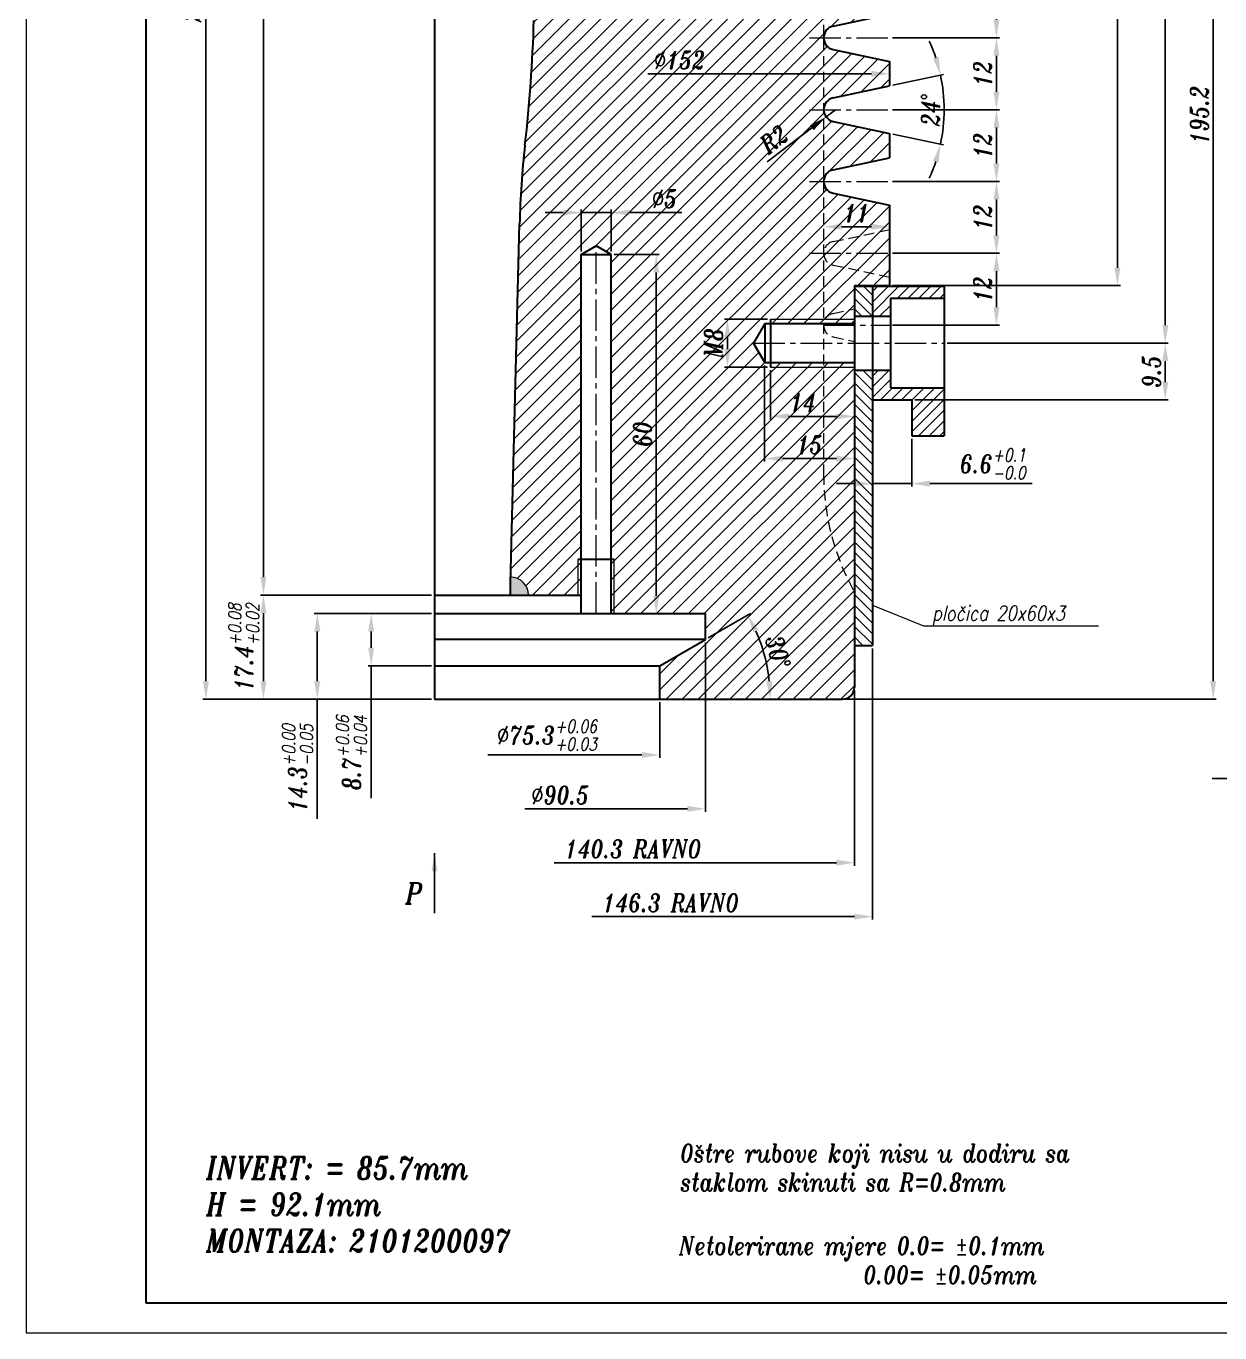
# Model space of a CAD drawing. Extents: x 459 to 1019, y 12 to 613.
# Drawn here: x 459.4 to 658.8, y 12.4 to 230.7 of the extents above; entities that cross this region are included whole.
import ezdxf
from ezdxf import colors
from ezdxf.entities.mleader import LeaderData, LeaderLine
from ezdxf.math import Vec2, Vec3

# ---------------------------------------------------------------- set-up
doc = ezdxf.new("R2010")
doc.units = 0
doc.header["$LTSCALE"] = 7
doc.header["$MEASUREMENT"] = 0
doc.linetypes.add('CENTER2', pattern=[1.125, 0.75, -0.125, 0.125, -0.125])
doc.linetypes.add('HIDDEN', pattern=[0.375, 0.25, -0.125])
doc.layers.get('0').update_dxf_attribs({"linetype": 'CONTINUOUS', "lineweight": 15})
for name, color, linetype, lineweight in [('1', 1, 'CENTER2', 15), ('2', 2, 'HIDDEN', 15), ('3', 3, 'CONTINUOUS', 30), ('8', 252, 'CONTINUOUS', 15)]:
    doc.layers.add(name, color=color, linetype=linetype, lineweight=lineweight)
doc.styles.add('ITALICT', font='ITALICT.shx', dxfattribs={"width": 0.8, "height": 3})
doc.styles.get("Standard").update_dxf_attribs({"font": 'isocp.shx', "height": 3})
doc.dimstyles.get("Standard").update_dxf_attribs({"dimtxt": 3, "dimasz": 3, "dimexe": 0.5, "dimexo": 0.5, "dimgap": 0.8, "dimtad": 1, "dimdsep": 46, "dimtxsty": 'ITALICT', "dimcen": 0.09, "dimazin": 2, "dimtfac": 1, "dimtmove": 0, "dimatfit": 3, "dimfxl": 1, "dimtolj": 1, "dimtzin": 0, "dimarcsym": 0})

# ---------------------------------------------------------------- blocks, each defined once
blk = doc.blocks.new('*D74')
at = {"color": 0, "lineweight": -2, "transparency": 16777216}
for p, q in [((583.78, 173.22), (583.78, 164.98)), ((586.78, 165.48), (594.78, 165.48))]:
    blk.add_line(p, q, dxfattribs=at)
at = {"color": 0, "transparency": 16777216}
for points in [[(586.78, 165.98), (586.78, 164.98), (583.78, 165.48)], [(594.78, 165.98), (594.78, 164.98), (597.78, 165.48)]]:
    blk.add_solid(points, dxfattribs=at)
at = {"color": 0, "transparency": 16777216, "insert": (589.17, 167.78), "char_height": 3, "attachment_point": 5, "style": 'ITALICT'}
blk.add_mtext('\\A1;14', dxfattribs=at)
blk = doc.blocks.new('*D75')
at = {"color": 0, "lineweight": -2, "transparency": 16777216}
for p, q in [((582.78, 173.97), (582.78, 157.93)), ((585.78, 158.43), (594.78, 158.43))]:
    blk.add_line(p, q, dxfattribs=at)
at = {"color": 0, "transparency": 16777216}
for points in [[(585.78, 158.93), (585.78, 157.93), (582.78, 158.43)], [(594.78, 158.93), (594.78, 157.93), (597.78, 158.43)]]:
    blk.add_solid(points, dxfattribs=at)
at = {"color": 0, "transparency": 16777216, "insert": (590.28, 160.73), "char_height": 3, "attachment_point": 5, "style": 'ITALICT'}
blk.add_mtext('\\A1;15', dxfattribs=at)
blk = doc.blocks.new('*D22')
at = {"color": 0, "lineweight": -2, "transparency": 16777216}
for p, q in [((606.08, 313.42), (642.21, 313.42)), ((641.71, 310.42), (641.71, 190.32)), ((604.13, 187.32), (642.21, 187.32))]:
    blk.add_line(p, q, dxfattribs=at)
at = {"color": 0, "transparency": 16777216}
for points in [[(641.21, 310.42), (642.21, 310.42), (641.71, 313.42)], [(641.21, 190.32), (642.21, 190.32), (641.71, 187.32)]]:
    blk.add_solid(points, dxfattribs=at)
at = {"color": 0, "transparency": 16777216, "insert": (639.41, 250.37), "char_height": 3, "attachment_point": 5, "rotation": 90, "style": 'ITALICT'}
blk.add_mtext('\\A1;126.1{}{\\H0.71x;\\C3;%%p0.1}', dxfattribs=at)
blk = doc.blocks.new('*D23')
at = {"color": 0, "lineweight": -2, "transparency": 16777216}
for p, q in [((606.08, 313.42), (650.21, 313.42)), ((649.71, 310.42), (649.71, 180.72)), ((613.28, 177.72), (650.21, 177.72))]:
    blk.add_line(p, q, dxfattribs=at)
at = {"color": 0, "transparency": 16777216}
for points in [[(649.21, 310.42), (650.21, 310.42), (649.71, 313.42)], [(649.21, 180.72), (650.21, 180.72), (649.71, 177.72)]]:
    blk.add_solid(points, dxfattribs=at)
at = {"color": 0, "transparency": 16777216, "insert": (647.41, 245.57), "char_height": 3, "attachment_point": 5, "rotation": 90, "style": 'ITALICT'}
blk.add_mtext('\\A1;135.7{}{\\H0.71x;\\C3;%%p0.1}', dxfattribs=at)
blk = doc.blocks.new('*D77')
at = {"color": 0, "lineweight": -2, "transparency": 16777216}
for p, q in [((594.63, 216.72), (593.04, 215.51)), ((583.18, 207.99), (590.66, 213.69))]:
    blk.add_line(p, q, dxfattribs=at)
at = {"color": 0, "transparency": 16777216}
blk.add_solid([(590.35, 214.09), (590.96, 213.29), (593.04, 215.51)], dxfattribs=at)
at = {"color": 0, "transparency": 16777216, "insert": (584.33, 211.76), "char_height": 3, "attachment_point": 5, "rotation": 37.3097, "style": 'ITALICT'}
blk.add_mtext('\\A1;R2', dxfattribs=at)
blk = doc.blocks.new('*D24')
at = {"color": 0, "lineweight": -2, "transparency": 16777216}
for p, q in [((604.17, 220.79), (612.65, 222.6)), ((604.17, 212.65), (612.65, 210.85))]:
    blk.add_line(p, q, dxfattribs=at)
for start, end in [(18.1964, 24.3928), (348, 12), (335.6072, 341.8036)]:
    blk.add_arc((585.01, 216.72), 27.75, start, end, dxfattribs=at)
at = {"color": 0, "transparency": 16777216}
for points in [[(611.86, 225.52), (610.9, 225.26), (612.16, 222.49)], [(610.9, 208.18), (611.86, 207.92), (612.16, 210.95)]]:
    blk.add_solid(points, dxfattribs=at)
at = {"color": 0, "transparency": 16777216, "insert": (610.47, 216.72), "char_height": 3, "attachment_point": 5, "rotation": 90, "style": 'ITALICT'}
blk.add_mtext('\\A1;24°', dxfattribs=at)
blk = doc.blocks.new('*D25')
at = {"color": 0, "lineweight": -2, "transparency": 16777216}
for p, q in [((604.13, 228.72), (622, 228.72)), ((621.5, 225.72), (621.5, 219.72)), ((604.13, 216.72), (622, 216.72))]:
    blk.add_line(p, q, dxfattribs=at)
at = {"color": 0, "transparency": 16777216}
for points in [[(621, 225.72), (622, 225.72), (621.5, 228.72)], [(621, 219.72), (622, 219.72), (621.5, 216.72)]]:
    blk.add_solid(points, dxfattribs=at)
at = {"color": 0, "transparency": 16777216, "insert": (619.2, 222.72), "char_height": 3, "attachment_point": 5, "rotation": 90, "style": 'ITALICT'}
blk.add_mtext('\\A1;12', dxfattribs=at)
blk = doc.blocks.new('*D26')
at = {"color": 0, "lineweight": -2, "transparency": 16777216}
for p, q in [((604.13, 216.72), (622, 216.72)), ((621.5, 213.72), (621.5, 207.72)), ((604.13, 204.72), (622, 204.72))]:
    blk.add_line(p, q, dxfattribs=at)
at = {"color": 0, "transparency": 16777216}
for points in [[(621, 213.72), (622, 213.72), (621.5, 216.72)], [(621, 207.72), (622, 207.72), (621.5, 204.72)]]:
    blk.add_solid(points, dxfattribs=at)
at = {"color": 0, "transparency": 16777216, "insert": (619.2, 210.72), "char_height": 3, "attachment_point": 5, "rotation": 90, "style": 'ITALICT'}
blk.add_mtext('\\A1;12', dxfattribs=at)
blk = doc.blocks.new('*D27')
at = {"color": 0, "lineweight": -2, "transparency": 16777216}
for p, q in [((604.13, 204.72), (622, 204.72)), ((621.5, 201.72), (621.5, 195.72)), ((604.13, 192.72), (622, 192.72))]:
    blk.add_line(p, q, dxfattribs=at)
at = {"color": 0, "transparency": 16777216}
for points in [[(621, 201.72), (622, 201.72), (621.5, 204.72)], [(621, 195.72), (622, 195.72), (621.5, 192.72)]]:
    blk.add_solid(points, dxfattribs=at)
at = {"color": 0, "transparency": 16777216, "insert": (619.2, 198.72), "char_height": 3, "attachment_point": 5, "rotation": 90, "style": 'ITALICT'}
blk.add_mtext('\\A1;12', dxfattribs=at)
blk = doc.blocks.new('*D28')
at = {"color": 0, "lineweight": -2, "transparency": 16777216}
for p, q in [((604.13, 192.72), (622, 192.72)), ((621.5, 189.72), (621.5, 183.72)), ((604.13, 180.72), (622, 180.72))]:
    blk.add_line(p, q, dxfattribs=at)
at = {"color": 0, "transparency": 16777216}
for points in [[(621, 189.72), (622, 189.72), (621.5, 192.72)], [(621, 183.72), (622, 183.72), (621.5, 180.72)]]:
    blk.add_solid(points, dxfattribs=at)
at = {"color": 0, "transparency": 16777216, "insert": (619.2, 186.72), "char_height": 3, "attachment_point": 5, "rotation": 90, "style": 'ITALICT'}
blk.add_mtext('\\A1;12', dxfattribs=at)
blk = doc.blocks.new('*D78')
at = {"color": 0, "lineweight": -2, "transparency": 16777216}
blk.add_line((600.63, 197.16), (595.63, 197.16), dxfattribs=at)
at = {"color": 0, "transparency": 16777216}
for points in [[(595.63, 197.66), (595.63, 196.66), (592.63, 197.16)], [(600.63, 197.66), (600.63, 196.66), (603.63, 197.16)]]:
    blk.add_solid(points, dxfattribs=at)
at = {"color": 0, "transparency": 16777216, "insert": (598.13, 199.46), "char_height": 3, "attachment_point": 5, "style": 'ITALICT'}
blk.add_mtext('\\A1;11', dxfattribs=at)
blk = doc.blocks.new('*D29')
at = {"color": 0, "lineweight": -2, "transparency": 16777216}
for p, q in [((527.13, 344.62), (498.55, 344.62)), ((499.05, 341.62), (499.05, 138.62)), ((527.13, 135.62), (498.55, 135.62))]:
    blk.add_line(p, q, dxfattribs=at)
at = {"color": 0, "transparency": 16777216}
for points in [[(498.55, 341.62), (499.55, 341.62), (499.05, 344.62)], [(498.55, 138.62), (499.55, 138.62), (499.05, 135.62)]]:
    blk.add_solid(points, dxfattribs=at)
at = {"color": 0, "transparency": 16777216, "insert": (496.75, 240.12), "char_height": 3, "attachment_point": 5, "rotation": 90, "style": 'ITALICT'}
blk.add_mtext('\\A1;209{}{\\H0.71x;\\C3;%%p0.05}', dxfattribs=at)
blk = doc.blocks.new('*D30')
at = {"color": 0, "lineweight": -2, "transparency": 16777216}
for p, q in [((527.13, 135.62), (498.55, 135.62)), ((499.05, 132.62), (499.05, 121.22)), ((527.13, 118.22), (498.55, 118.22))]:
    blk.add_line(p, q, dxfattribs=at)
at = {"color": 0, "transparency": 16777216}
for points in [[(498.55, 132.62), (499.55, 132.62), (499.05, 135.62)], [(498.55, 121.22), (499.55, 121.22), (499.05, 118.22)]]:
    blk.add_solid(points, dxfattribs=at)
at = {"color": 0, "transparency": 16777216, "insert": (495.76, 126.92), "char_height": 3, "attachment_point": 5, "rotation": 90, "style": 'ITALICT'}
blk.add_mtext('\\A1;17.4{}{\\H0.71x;\\C3;\\S+0.08^ +0.02;}', dxfattribs=at)
blk = doc.blocks.new('*D79')
at = {"color": 0, "lineweight": -2, "transparency": 16777216}
for p, q in [((583.28, 181.72), (576.06, 181.72)), ((576.56, 178.72), (576.56, 176.72)), ((583.28, 173.72), (576.06, 173.72))]:
    blk.add_line(p, q, dxfattribs=at)
at = {"color": 0, "transparency": 16777216}
for points in [[(576.06, 178.72), (577.06, 178.72), (576.56, 181.72)], [(576.06, 176.72), (577.06, 176.72), (576.56, 173.72)]]:
    blk.add_solid(points, dxfattribs=at)
at = {"color": 0, "transparency": 16777216, "insert": (574.26, 177.72), "char_height": 3, "attachment_point": 5, "rotation": 90, "style": 'ITALICT'}
blk.add_mtext('\\A1;M8', dxfattribs=at)
blk = doc.blocks.new('*D32')
at = {"color": 0, "lineweight": -2, "transparency": 16777216}
for p, q in [((527.13, 132.52), (507.55, 132.52)), ((508.05, 129.52), (508.05, 121.22)), ((527.13, 118.22), (507.55, 118.22)), ((508.05, 118.22), (508.05, 98.26))]:
    blk.add_line(p, q, dxfattribs=at)
at = {"color": 0, "transparency": 16777216}
for points in [[(507.55, 129.52), (508.55, 129.52), (508.05, 132.52)], [(507.55, 121.22), (508.55, 121.22), (508.05, 118.22)]]:
    blk.add_solid(points, dxfattribs=at)
at = {"color": 0, "transparency": 16777216, "insert": (504.76, 106.74), "char_height": 3, "attachment_point": 5, "rotation": 90, "style": 'ITALICT'}
blk.add_mtext('\\A1;14.3{}{\\H0.71x;\\C3;\\S+0.00^ -0.05;}', dxfattribs=at)
blk = doc.blocks.new('*D33')
at = {"color": 0, "lineweight": -2, "transparency": 16777216}
for p, q in [((527.13, 132.52), (516.55, 132.52)), ((517.05, 129.52), (517.05, 126.82)), ((527.13, 123.82), (516.55, 123.82)), ((517.05, 123.82), (517.05, 101.7))]:
    blk.add_line(p, q, dxfattribs=at)
at = {"color": 0, "transparency": 16777216}
for points in [[(516.55, 129.52), (517.55, 129.52), (517.05, 132.52)], [(516.55, 126.82), (517.55, 126.82), (517.05, 123.82)]]:
    blk.add_solid(points, dxfattribs=at)
at = {"color": 0, "transparency": 16777216, "insert": (513.76, 109.27), "char_height": 3, "attachment_point": 5, "rotation": 90, "style": 'ITALICT'}
blk.add_mtext('\\A1;8.7{}{\\H0.71x;\\C3;\\S+0.06^ +0.04;}', dxfattribs=at)
blk = doc.blocks.new('*D38')
at = {"color": 0, "lineweight": -2, "transparency": 16777216}
for p, q in [((527.13, 354.12), (488.94, 354.12)), ((489.44, 351.12), (489.44, 121.22)), ((527.13, 118.22), (488.94, 118.22))]:
    blk.add_line(p, q, dxfattribs=at)
at = {"color": 0, "transparency": 16777216}
for points in [[(488.94, 351.12), (489.94, 351.12), (489.44, 354.12)], [(488.94, 121.22), (489.94, 121.22), (489.44, 118.22)]]:
    blk.add_solid(points, dxfattribs=at)
at = {"color": 0, "transparency": 16777216, "insert": (487.14, 236.17), "char_height": 3, "attachment_point": 5, "rotation": 90, "style": 'ITALICT'}
blk.add_mtext('\\A1;235.9', dxfattribs=at)
blk = doc.blocks.new('*D80')
at = {"color": 0, "lineweight": -2, "transparency": 16777216}
blk.add_line((600.63, 222.72), (563.29, 222.72), dxfattribs=at)
at = {"color": 0, "transparency": 16777216}
blk.add_solid([(600.63, 223.22), (600.63, 222.22), (603.63, 222.72)], dxfattribs=at)
at = {"color": 0, "transparency": 16777216, "insert": (568.55, 225.02), "char_height": 3, "attachment_point": 5, "style": 'ITALICT'}
blk.add_mtext('\\A1;%%c152', dxfattribs=at)
blk = doc.blocks.new('*D44')
at = {"color": 0, "lineweight": -2, "transparency": 16777216}
for p, q in [((607.38, 161.72), (607.38, 153.74)), ((597.78, 154.24), (594.78, 154.24)), ((600.78, 154.24), (607.38, 154.24)), ((610.38, 154.24), (627.47, 154.24))]:
    blk.add_line(p, q, dxfattribs=at)
at = {"color": 0, "transparency": 16777216}
for points in [[(597.78, 154.74), (597.78, 153.74), (600.78, 154.24)], [(610.38, 154.74), (610.38, 153.74), (607.38, 154.24)]]:
    blk.add_solid(points, dxfattribs=at)
at = {"color": 0, "transparency": 16777216, "insert": (620.9, 157.53), "char_height": 3, "attachment_point": 5, "style": 'ITALICT'}
blk.add_mtext('\\A1;6.6{}{\\H0.71x;\\C3;\\S+0.1^ -0.0;}', dxfattribs=at)
blk = doc.blocks.new('*D45')
at = {"color": 0, "lineweight": -2, "transparency": 16777216}
for p, q in [((613.28, 177.72), (650.21, 177.72)), ((649.71, 171.22), (649.71, 174.72)), ((607.88, 168.22), (650.21, 168.22))]:
    blk.add_line(p, q, dxfattribs=at)
at = {"color": 0, "transparency": 16777216}
for points in [[(649.21, 174.72), (650.21, 174.72), (649.71, 177.72)], [(649.21, 171.22), (650.21, 171.22), (649.71, 168.22)]]:
    blk.add_solid(points, dxfattribs=at)
at = {"color": 0, "transparency": 16777216, "insert": (647.41, 172.97), "char_height": 3, "attachment_point": 5, "rotation": 90, "style": 'ITALICT'}
blk.add_mtext('\\A1;9.5', dxfattribs=at)
blk = doc.blocks.new('*D46')
at = {"color": 0, "lineweight": -2, "transparency": 16777216}
for p, q in [((597.78, 119.72), (597.78, 90.41)), ((594.78, 90.91), (547.6, 90.91))]:
    blk.add_line(p, q, dxfattribs=at)
at = {"color": 0, "transparency": 16777216}
blk.add_solid([(594.78, 91.41), (594.78, 90.41), (597.78, 90.91)], dxfattribs=at)
at = {"color": 0, "transparency": 16777216, "insert": (560.8, 93.21), "char_height": 3, "attachment_point": 5, "style": 'ITALICT'}
blk.add_mtext('\\A1;140.3 RAVNO', dxfattribs=at)
blk = doc.blocks.new('*D51')
at = {"color": 0, "lineweight": -2, "transparency": 16777216}
for p, q in [((600.78, 126.72), (600.78, 81.41)), ((597.78, 81.91), (553.9, 81.91))]:
    blk.add_line(p, q, dxfattribs=at)
at = {"color": 0, "transparency": 16777216}
blk.add_solid([(597.78, 82.41), (597.78, 81.41), (600.78, 81.91)], dxfattribs=at)
at = {"color": 0, "transparency": 16777216, "insert": (567.1, 84.21), "char_height": 3, "attachment_point": 5, "style": 'ITALICT'}
blk.add_mtext('\\A1;146.3 RAVNO', dxfattribs=at)
blk = doc.blocks.new('*D54')
at = {"color": 0, "lineweight": -2, "transparency": 16777216}
for p, q in [((606.08, 313.42), (658.21, 313.42)), ((657.71, 310.42), (657.71, 121.22)), ((596.28, 118.22), (658.21, 118.22))]:
    blk.add_line(p, q, dxfattribs=at)
at = {"color": 0, "transparency": 16777216}
for points in [[(657.21, 310.42), (658.21, 310.42), (657.71, 313.42)], [(657.21, 121.22), (658.21, 121.22), (657.71, 118.22)]]:
    blk.add_solid(points, dxfattribs=at)
at = {"color": 0, "transparency": 16777216, "insert": (655.41, 215.82), "char_height": 3, "attachment_point": 5, "rotation": 90, "style": 'ITALICT'}
blk.add_mtext('\\A1;195.2', dxfattribs=at)
blk = doc.blocks.new('*D55')
at = {"color": 0, "lineweight": -2, "transparency": 16777216}
for p, q in [((604.13, 240.72), (622, 240.72)), ((621.5, 237.72), (621.5, 231.72)), ((604.13, 228.72), (622, 228.72))]:
    blk.add_line(p, q, dxfattribs=at)
at = {"color": 0, "transparency": 16777216}
for points in [[(621, 237.72), (622, 237.72), (621.5, 240.72)], [(621, 231.72), (622, 231.72), (621.5, 228.72)]]:
    blk.add_solid(points, dxfattribs=at)
at = {"color": 0, "transparency": 16777216, "insert": (619.2, 234.72), "char_height": 3, "attachment_point": 5, "rotation": 90, "style": 'ITALICT'}
blk.add_mtext('\\A1;12', dxfattribs=at)
blk = doc.blocks.new('*D59')
at = {"color": 0, "lineweight": -2, "transparency": 16777216}
for p, q in [((565.28, 117.72), (565.28, 108.41)), ((562.28, 108.91), (536.51, 108.91))]:
    blk.add_line(p, q, dxfattribs=at)
at = {"color": 0, "transparency": 16777216}
blk.add_solid([(562.28, 109.41), (562.28, 108.41), (565.28, 108.91)], dxfattribs=at)
at = {"color": 0, "transparency": 16777216, "insert": (546.42, 112.2), "char_height": 3, "attachment_point": 5, "style": 'ITALICT'}
blk.add_mtext('\\A1;%%c75.3{}{\\H0.71x;\\C3;\\S+0.06^ +0.03;}', dxfattribs=at)
blk = doc.blocks.new('*D60')
at = {"color": 0, "lineweight": -2, "transparency": 16777216}
for p, q in [((572.88, 127.71), (572.88, 99.41)), ((569.88, 99.91), (542.71, 99.91))]:
    blk.add_line(p, q, dxfattribs=at)
at = {"color": 0, "transparency": 16777216}
blk.add_solid([(569.88, 100.41), (569.88, 99.41), (572.88, 99.91)], dxfattribs=at)
at = {"color": 0, "transparency": 16777216, "insert": (548.65, 102.21), "char_height": 3, "attachment_point": 5, "style": 'ITALICT'}
blk.add_mtext('\\A1;%%c90.5', dxfattribs=at)
blk = doc.blocks.new('*D81')
at = {"color": 0, "lineweight": -2, "transparency": 16777216}
for p, q in [((557.63, 192.52), (565.18, 192.52)), ((564.68, 189.52), (564.68, 135.52))]:
    blk.add_line(p, q, dxfattribs=at)
at = {"color": 0, "transparency": 16777216}
for points in [[(564.18, 189.52), (565.18, 189.52), (564.68, 192.52)], [(564.18, 135.52), (565.18, 135.52), (564.68, 132.52)]]:
    blk.add_solid(points, dxfattribs=at)
at = {"color": 0, "transparency": 16777216, "insert": (562.38, 162.52), "char_height": 3, "attachment_point": 5, "rotation": 90, "style": 'ITALICT'}
blk.add_mtext('\\A1;60', dxfattribs=at)
blk = doc.blocks.new('*D82')
at = {"color": 0, "lineweight": -2, "transparency": 16777216}
for p, q in [((549.13, 199.53), (546.13, 199.53)), ((552.13, 193.02), (552.13, 200.03)), ((552.13, 199.53), (557.13, 199.53)), ((557.13, 193.02), (557.13, 200.03)), ((560.13, 199.53), (568.96, 199.53))]:
    blk.add_line(p, q, dxfattribs=at)
at = {"color": 0, "transparency": 16777216}
for points in [[(549.13, 200.03), (549.13, 199.03), (552.13, 199.53)], [(560.13, 200.03), (560.13, 199.03), (557.13, 199.53)]]:
    blk.add_solid(points, dxfattribs=at)
at = {"color": 0, "transparency": 16777216, "insert": (566.05, 201.83), "char_height": 3, "attachment_point": 5, "style": 'ITALICT'}
blk.add_mtext('\\A1;%%c5', dxfattribs=at)
blk = doc.blocks.new('*D83')
at = {"color": 0, "lineweight": -2, "transparency": 16777216}
blk.add_line((573.32, 128.46), (580.39, 132.54), dxfattribs=at)
blk.add_arc((555.58, 118.22), 28.14, 6.1107, 23.8893, dxfattribs=at)
at = {"color": 0, "transparency": 16777216}
for points in [[(580.87, 129.39), (581.76, 129.84), (579.96, 132.29)], [(584.07, 121.24), (583.07, 121.19), (583.73, 118.22)]]:
    blk.add_solid(points, dxfattribs=at)
at = {"color": 0, "transparency": 16777216, "insert": (584.99, 126.1), "char_height": 3, "attachment_point": 5, "rotation": 285, "style": 'ITALICT'}
blk.add_mtext('\\A1;30°', dxfattribs=at)

msp = doc.modelspace()

# ---------------------------------------------------------------- hatches: boundary and pattern name
h = msp.add_hatch(color=256)
h.dxf.hatch_style = 1
h.paths.add_polyline_path([(540.359, 138.6209), (540.334, 137.621), (540.334, 135.621), (543.334, 135.621, 0.41177511)])
at = {"layer": '8'}
h = msp.add_hatch(dxfattribs=at)
h.set_pattern_fill('ANSI31', color=256, scale=15)
h.paths.add_polyline_path([(603.634, 236.7633), (594.2182, 238.7647, -0.80978403), (594.2182, 242.6773), (603.634, 244.6787), (603.634, 256.671), (592.584, 267.721), (592.584, 351.121, 0.41421356), (589.584, 354.121), (583.634, 354.121), (583.634, 334.121), (582.634, 334.121), (582.634, 332.121), (577.634, 329.2343), (572.634, 332.121), (572.634, 334.121), (571.634, 334.121), (571.634, 354.121), (570.7189, 354.121, -0.41421356), (567.7189, 351.121), (563.9868, 351.121), (560.234, 344.621), (560.234, 342.621), (555.234, 342.621), (555.234, 344.621), (551.434, 344.621, -0.35606101), (549.0375, 341.6824, -0.0391123), (549.434, 336.621, -0.03178603), (548.7887, 326.4803, 0.03178603), (547.334, 303.621, -0.02418905), (546.6327, 289.1331, 0.01675566), (545.334, 268.621), (544.234, 231.621, -0.02083593), (542.7447, 210.794, 0.02201802), (541.834, 197.621), (540.359, 138.6209, -0.41177511), (543.334, 135.621), (551.634, 135.621), (551.634, 141.621), (552.134, 192.521), (554.634, 193.9644), (557.134, 192.521), (557.134, 141.621), (557.634, 141.621), (557.634, 132.521), (572.884, 132.521), (572.884, 128.2089), (565.284, 123.821), (565.284, 118.221), (595.784, 118.221, 0.41421356), (597.784, 120.221), (597.784, 173.721), (583.784, 173.721), (583.784, 174.471), (582.784, 174.471), (580.9077, 177.721), (582.784, 180.971), (583.784, 180.971), (583.784, 181.721), (597.784, 181.721), (597.784, 182.221), (597.784, 187.321), (603.634, 187.321), (603.634, 200.7633), (594.2182, 202.7647, -0.80978403), (594.2182, 206.6773), (603.634, 208.6787), (603.634, 212.7633), (594.2182, 214.7647, -0.80978403), (594.2182, 218.6773), (603.634, 220.6787), (603.634, 224.7633), (594.2182, 226.7647, -0.80978403), (594.2182, 230.6773), (603.634, 232.6787)])
h.paths.add_polyline_path([(552.134, 141.621), (551.634, 141.621), (551.634, 135.621), (552.134, 135.621)], flags=17)
h.paths.add_polyline_path([(557.634, 141.621), (557.134, 141.621), (557.134, 132.521), (557.634, 132.521)], flags=17)
h.paths.add_polyline_path([(552.134, 192.521), (551.634, 141.621), (552.134, 141.621)], flags=17)
h.paths.add_polyline_path([(597.784, 174.471), (583.784, 174.471), (583.784, 173.721), (597.784, 173.721)], flags=17)
h.paths.add_polyline_path([(597.784, 181.721), (583.784, 181.721), (583.784, 180.971), (597.784, 180.971)], flags=17)
h.paths.add_polyline_path([(583.634, 354.121), (582.634, 354.121), (582.634, 334.121), (583.634, 334.121)], flags=17)
h.paths.add_polyline_path([(572.634, 354.121), (571.634, 354.121), (571.634, 334.121), (572.634, 334.121)], flags=17)
h.paths.add_polyline_path([(585.4512, 271.9139), (585.4512, 277.5282), (580.9512, 277.5282), (580.9512, 271.9139)], flags=24)
h.paths.add_polyline_path([(563.3395, 222.7657), (573.7537, 222.7657), (573.7537, 227.2657), (563.3395, 227.2657)], flags=24)
h.paths.add_polyline_path([(583.1902, 208.0629), (588.201, 211.8815), (585.4734, 215.4607), (580.4626, 211.6421)], flags=24)
h.paths.add_polyline_path([(563.184, 199.5821), (568.9126, 199.5821), (568.9126, 204.0821), (563.184, 204.0821)], flags=24)
h.paths.add_polyline_path([(576.5071, 174.3425), (576.5071, 181.0996), (572.0071, 181.0996), (572.0071, 174.3425)], flags=24)
h.paths.add_polyline_path([(586.594, 165.5305), (591.7512, 165.5305), (591.7512, 170.0305), (586.594, 170.0305)], flags=24)
h.paths.add_polyline_path([(587.6483, 158.4781), (592.9198, 158.4781), (592.9198, 162.9781), (587.6483, 162.9781)], flags=24)
h.paths.add_polyline_path([(564.6277, 159.7139), (564.6277, 165.3282), (560.1277, 165.3282), (560.1277, 159.7139)], flags=24)
h.paths.add_polyline_path([(581.8826, 129.002), (583.7498, 122.0335), (588.0964, 123.1982), (586.2292, 130.1666)], flags=24)
h.paths.add_polyline_path([(595.7269, 197.2126), (600.5412, 197.2126), (600.5412, 201.7126), (595.7269, 201.7126)], flags=24)
h = msp.add_hatch(dxfattribs=at)
h.set_pattern_fill('ANSI31', color=256, scale=10, angle=90, style=0)
h.set_pattern_definition([(135, (400.5288, -36.5076), (-0.8838835, -0.8838835), [])])
h.paths.add_polyline_path([(600.784, 140.721), (597.784, 140.721), (597.784, 127.221), (600.784, 127.221)])
h.paths.add_polyline_path([(600.784, 152.721), (597.784, 152.721), (597.784, 140.721), (600.784, 140.721)])
h.paths.add_polyline_path([(600.784, 173.221), (597.784, 173.221), (597.784, 152.721), (600.784, 152.721)])
h.paths.add_polyline_path([(600.784, 187.221), (597.784, 187.221), (597.784, 182.221), (600.784, 182.221)])
h = msp.add_hatch(dxfattribs=at)
h.set_pattern_fill('ANSI31', color=256, scale=10, style=0)
h.set_pattern_definition([(45, (400.5288, -35.1437), (-0.8838835, 0.8838835), [])])
h.paths.add_polyline_path([(603.784, 185.221), (612.784, 185.221), (612.784, 187.221), (600.784, 187.221), (600.784, 182.221), (603.784, 182.221)])
h.paths.add_polyline_path([(603.784, 170.221), (603.784, 173.221), (600.784, 173.221), (600.784, 168.221), (607.384, 168.221), (607.384, 162.221), (612.784, 162.221), (612.784, 170.221)])

# ---------------------------------------------------------------- linework, layer by layer
for p, q in [((459.4079, 612.9628), (459.4079, 12.3608)), ((583.784, 181.721), (597.784, 181.721)), ((583.784, 173.721), (597.784, 173.721)), ((551.634, 135.621), (551.634, 141.621)), ((557.634, 132.521), (557.634, 141.621)), ((600.784, 133.9188), (609.3226, 130.4677)), ((609.3226, 130.4677), (638.5549, 130.4677)), ((459.4079, 12.3608), (879.4079, 12.3608))]:
    msp.add_line(p, q)
msp.add_arc((540.334, 135.621), 3, 360, 89.522579)
at = {"layer": '1'}
for p, q in [((590.2563, 228.721), (603.634, 228.721)), ((590.2563, 216.721), (603.634, 216.721)), ((590.2563, 204.721), (603.634, 204.721)), ((554.634, 132.521), (554.634, 193.9644)), ((590.2563, 192.721), (603.634, 192.721)), ((592.634, 180.721), (603.634, 180.721)), ((580.9077, 177.721), (612.784, 177.721))]:
    msp.add_line(p, q, dxfattribs=at)
at = {"layer": '2'}
for p, q in [((592.634, 267.671), (592.634, 155.771)), ((594.2182, 194.6773), (603.634, 196.6787)), ((594.2182, 190.7647), (603.634, 188.7633)), ((594.2182, 182.6773), (597.784, 183.4353)), ((594.2182, 178.7647), (597.784, 178.0068))]:
    msp.add_line(p, q, dxfattribs=at)
for centre, radius, start, end in [((594.634, 192.721), 2, 102, 258), ((594.634, 180.721), 2, 102, 258), ((632.634, 155.771), 40, 180, 209.395776)]:
    msp.add_arc(centre, radius, start, end, dxfattribs=at)
at = {"layer": '3'}
for p, q in [((479.4079, 607.9628), (479.4079, 17.3608)), ((527.634, 354.121), (527.634, 118.221)), ((594.2182, 230.6773), (603.634, 232.6787)), ((594.2182, 226.7647), (603.634, 224.7633)), ((603.634, 224.7633), (603.634, 220.6787)), ((594.2182, 218.6773), (603.634, 220.6787)), ((594.2182, 214.7647), (603.634, 212.7633)), ((603.634, 212.7633), (603.634, 208.6787)), ((594.2182, 206.6773), (603.634, 208.6787)), ((594.2182, 202.7647), (603.634, 200.7633)), ((603.634, 200.7633), (603.634, 187.321)), ((540.334, 137.621), (541.834, 197.621)), ((552.134, 192.521), (554.634, 193.9644)), ((552.134, 132.521), (552.134, 192.521)), ((552.134, 192.521), (557.134, 192.521)), ((557.134, 192.521), (554.634, 193.9644)), ((557.134, 132.521), (557.134, 192.521)), ((597.784, 187.321), (603.634, 187.321)), ((597.784, 187.321), (597.784, 120.221)), ((597.784, 187.221), (612.784, 187.221)), ((600.784, 187.221), (600.784, 127.221)), ((612.784, 187.221), (612.784, 162.221)), ((603.784, 185.221), (612.784, 185.221)), ((603.784, 185.221), (603.784, 170.221)), ((583.784, 181.721), (583.784, 173.721)), ((597.784, 182.221), (603.784, 182.221)), ((582.784, 180.971), (580.9077, 177.721)), ((582.784, 180.971), (582.784, 174.471)), ((582.784, 180.971), (597.784, 180.971)), ((582.784, 174.471), (580.9077, 177.721)), ((582.784, 174.471), (597.784, 174.471)), ((597.784, 173.221), (603.784, 173.221)), ((600.784, 168.221), (607.384, 168.221)), ((603.784, 170.221), (612.784, 170.221)), ((607.384, 168.221), (607.384, 162.221)), ((607.384, 162.221), (612.784, 162.221)), ((551.634, 141.621), (557.634, 141.621)), ((540.334, 135.621), (540.334, 137.621)), ((527.634, 135.621), (552.134, 135.621)), ((552.134, 132.521), (552.134, 135.621)), ((527.634, 132.521), (572.884, 132.521)), ((572.884, 128.2089), (572.884, 132.521)), ((572.884, 128.2089), (527.634, 128.2089)), ((565.284, 123.821), (572.884, 128.2089)), ((597.784, 127.221), (600.784, 127.221)), ((527.634, 123.821), (565.284, 123.821)), ((565.284, 118.221), (565.284, 123.821)), ((527.634, 118.221), (595.784, 118.221)), ((479.4079, 17.3608), (874.4079, 17.3608))]:
    msp.add_line(p, q, dxfattribs=at)
for centre, radius, start, end in [((293.7046, 239.0692), 250.6401, 353.522561, 358.297114), ((594.634, 228.721), 2, 102, 258), ((594.634, 216.721), 2, 102, 258), ((691.7872, 193.8722), 150, 173.522561, 178.567904), ((594.634, 204.721), 2, 102, 258), ((595.784, 120.221), 2, 270, 0)]:
    msp.add_arc(centre, radius, start, end, dxfattribs=at)

# ---------------------------------------------------------------- texts
at = {"style": 'ITALICT', "width": 0.8}
for s, height, p in [('pločica 20x60x3', 2.5, (610.7459, 131.3535)), ('P', 3.5, (522.764, 84.0452)), ('Oštre rubove koji nisu u dodiru sa', 3, (568.683, 40.8779)), ('INVERT: = 85.7mm', 3.75, (489.4815, 38.0188)), ('staklom skinuti sa R=0.8mm', 3, (568.683, 36.0208)), ('H = 92.1mm', 3.75, (489.4815, 31.9474)), ('MONTAZA: 2101200097', 3.75, (489.4815, 25.8759)), ('Netolerirane mjere 0.0= %%P0.1mm', 3, (568.4822, 25.418)), ('                0.00= %%P0.05mm', 3, (570.677, 20.5609))]:
    msp.add_text(s, height=height, dxfattribs=at).set_placement(p)

# ---------------------------------------------------------------- dimensions: what is measured, and where the dimension line sits
dim = msp.add_linear_dim(base=(489.4387, 118.221), p1=(527.634, 354.121), p2=(527.634, 118.221), angle=90, dimstyle='Standard')
dim.commit()
dim.dimension.update_dxf_attribs({"geometry": '*D38', "text_midpoint": (489.4387, 236.171), "dimtype": 160})
for base, p1, p2, text, override, picture, middle in [((499.0466, 135.621), (527.634, 344.621), (527.634, 135.621), '<>{}{\\H0.71x;\\C3;%%p0.05}', {"dimtp": 0.05, "dimtm": 0.05}, '*D29', (499.0466, 240.121)), ((641.7137, 187.321), (605.584, 313.421), (603.634, 187.321), '<>{}{\\H0.71x;\\C3;%%p0.1}', {"dimtp": 0.1, "dimtm": 0.1, "dimtdec": 1, "dimtmove": 0, "dimtzin": 0}, '*D22', (641.7137, 250.371)), ((649.7137, 177.721), (605.584, 313.421), (612.784, 177.721), '<>{}{\\H0.71x;\\C3;%%p0.1}', {"dimtol": 0, "dimlim": 0, "dimtp": 0, "dimtm": 0, "dimtfac": 1, "dimtdec": 2, "dimtmove": 0, "dimtolj": 1, "dimtzin": 0}, '*D23', (649.7137, 245.571)), ((508.0466, 132.521), (527.634, 118.221), (527.634, 132.521), '<>{}{\\H0.71x;\\C3;\\S+0.00^ -0.05;}', {"dimtp": 0, "dimtm": 0.05, "dimtdec": 2, "dimtmove": 0, "dimtzin": 0}, '*D32', (508.0466, 106.7382)), ((517.0466, 132.521), (527.634, 123.821), (527.634, 132.521), '<>{}{\\H0.71x;\\C3;\\S+0.06^ +0.04;}', {"dimtp": 0.06, "dimtm": -0.04, "dimtdec": 2, "dimtmove": 0, "dimtzin": 0}, '*D33', (517.0466, 109.2665))]:
    dim = msp.add_linear_dim(base=base, p1=p1, p2=p2, angle=90, text=text, dimstyle='Standard', override=override)
    dim.commit()
    dim.dimension.update_dxf_attribs({"geometry": picture, "text_midpoint": middle, "dimtype": 160})
dim = msp.add_linear_dim(base=(657.7137, 118.221), p1=(605.584, 313.421), p2=(595.784, 118.221), angle=90, dimstyle='Standard', override={"dimtmove": 0})
dim.commit()
dim.dimension.update_dxf_attribs({"geometry": '*D54', "text_midpoint": (657.7137, 215.821), "dimtype": 160})
for base, p1, p2, picture, middle in [((621.4964, 228.721), (603.634, 240.721), (603.634, 228.721), '*D55', (619.1964, 234.721)), ((621.4964, 216.721), (603.634, 228.721), (603.634, 216.721), '*D25', (619.1964, 222.721)), ((564.6777, 132.521), (557.134, 192.521), (564.6777, 132.521), '*D81', (562.3777, 162.521)), ((649.7137, 177.721), (607.384, 168.221), (612.784, 177.721), '*D45', (647.4137, 172.971))]:
    dim = msp.add_linear_dim(base=base, p1=p1, p2=p2, angle=90, dimstyle='Standard')
    dim.commit()
    dim.dimension.update_dxf_attribs({"geometry": picture, "text_midpoint": middle})
for base, line1, line2, picture, middle in [((612.7004, 214.7851), ((594.2182, 214.7647), (603.684, 212.7527)), ((594.2182, 218.6773), (603.684, 220.6894)), '*D24', (610.468, 216.721)), ((583.2993, 123.1079), ((527.634, 118.221), (595.784, 118.221)), ((565.284, 123.821), (572.884, 128.2089)), '*D83', (584.9895, 126.1001))]:
    dim = msp.add_angular_dim_2l(base=base, line1=line1, line2=line2, dimstyle='Standard')
    dim.commit()
    dim.dimension.update_dxf_attribs({"geometry": picture, "text_midpoint": middle})
for base, p1, p2, text, override, picture, middle in [((527.634, 222.7157), (603.634, 222.7157), (527.634, 207.196), '%%c<>', {"dimlfac": 2, "dimse2": 1, "dimsd2": 1}, '*D80', (568.5466, 222.7157)), ((607.384, 154.2444), (600.784, 154.2444), (607.384, 162.221), '<>{}{\\H0.71x;\\C3;\\S+0.1^ -0.0;}', {"dimtp": 0.1, "dimtm": 0, "dimtdec": 1, "dimtzin": 0}, '*D44', (620.8955, 154.2444)), ((572.884, 99.9124), (527.634, 118.221), (572.884, 128.2089), '%%c<>', {"dimlfac": 2, "dimse1": 1, "dimsd1": 1}, '*D60', (548.6516, 99.9124)), ((527.634, 81.9124), (600.784, 127.221), (527.634, 118.221), '<> RAVNO', {"dimlfac": 2, "dimse2": 1, "dimsd2": 1, "dimtmove": 0}, '*D51', (567.1018, 81.9124)), ((527.634, 90.9124), (597.784, 120.221), (527.634, 118.221), '<> RAVNO', {"dimlfac": 2, "dimse2": 1, "dimsd2": 1}, '*D46', (560.7989, 90.9124)), ((565.284, 108.9124), (527.634, 118.221), (565.284, 118.221), '%%c<>{}{\\H0.71x;\\C3;\\S+0.06^ +0.03;}', {"dimlfac": 2, "dimse1": 1, "dimsd1": 1, "dimtp": 0.06, "dimtm": -0.03, "dimtmove": 0}, '*D59', (546.4204, 108.9124))]:
    dim = msp.add_linear_dim(base=base, p1=p1, p2=p2, text=text, dimstyle='Standard', override=override)
    dim.commit()
    dim.dimension.update_dxf_attribs({"geometry": picture, "text_midpoint": middle, "dimtype": 160})
dim = msp.add_radius_dim(center=(594.634, 216.721), mpoint=(593.0433, 215.5088), dimstyle='Standard')
dim.commit()
dim.dimension.update_dxf_attribs({"geometry": '*D77', "text_midpoint": (584.3318, 211.7618)})
for base, p1, p2, angle, override, picture, middle in [((621.4964, 204.721), (603.634, 216.721), (603.634, 204.721), 90, {"dimtmove": 1}, '*D26', (619.1964, 210.721)), ((557.134, 199.5321), (552.134, 192.521), (557.134, 192.521), 180, {"dimpost": '%%c<>'}, '*D82', (566.0483, 201.8321)), ((621.4964, 192.721), (603.634, 204.721), (603.634, 192.721), 90, {"dimtmove": 1}, '*D27', (619.1964, 198.721)), ((621.4964, 180.721), (603.634, 192.721), (603.634, 180.721), 90, {"dimtmove": 1}, '*D28', (619.1964, 186.721))]:
    dim = msp.add_linear_dim(base=base, p1=p1, p2=p2, angle=angle, dimstyle='Standard', override=override)
    dim.commit()
    dim.dimension.update_dxf_attribs({"geometry": picture, "text_midpoint": middle})
for base, p1, p2, picture, middle in [((592.634, 197.1626), (603.634, 197.1626), (592.634, 197.1626), '*D78', (598.134, 199.4626)), ((597.784, 158.4281), (582.784, 174.471), (597.784, 158.4281), '*D75', (590.284, 160.7281))]:
    dim = msp.add_linear_dim(base=base, p1=p1, p2=p2, dimstyle='Standard')
    dim.commit()
    dim.dimension.update_dxf_attribs({"geometry": picture, "text_midpoint": middle})
dim = msp.add_linear_dim(base=(576.5571, 173.721), p1=(583.784, 181.721), p2=(583.784, 173.721), angle=90, text='M<>', dimstyle='Standard')
dim.commit()
dim.dimension.update_dxf_attribs({"geometry": '*D79', "text_midpoint": (576.5571, 177.721), "dimtype": 160})
dim = msp.add_linear_dim(base=(597.784, 165.4805), p1=(583.784, 173.721), p2=(597.784, 165.4805), dimstyle='Standard')
dim.commit()
dim.dimension.update_dxf_attribs({"geometry": '*D74', "text_midpoint": (589.1726, 165.4805), "dimtype": 160})
dim = msp.add_linear_dim(base=(499.0466, 118.221), p1=(527.634, 135.621), p2=(527.634, 118.221), angle=90, text='<>{}{\\H0.71x;\\C3;\\S+0.08^ +0.02;}', dimstyle='Standard', override={"dimtp": 0.08, "dimtm": -0.02, "dimtdec": 2, "dimtmove": 0, "dimtzin": 0})
dim.commit()
dim.dimension.update_dxf_attribs({"geometry": '*D30', "text_midpoint": (495.7616, 126.921)})

# ---------------------------------------------------------------- leaders
msp.add_leader([(527.634, 92.4766), (527.634, 82.4766)], dimstyle='Standard', override={"dimgap": 0.7, "dimtad": 0})
ml = msp.add_multileader_mtext('Standard')
ml.set_content('', color=256)
ml.set_leader_properties()
ml.build(insert=Vec2(0, 0))
ml.multileader.update_dxf_attribs({"text_right_attachment_type": 6, "dogleg_length": 0.36, "arrow_head_size": 3})
ctx = ml.context
ctx.base_point, ctx.arrow_head_size, ctx.plane_origin = Vec3(655.5252, 106.9851), 3, Vec3(743.6551, 52.9928)
ctx.right_attachment, ctx.text_align_type = 6, 2
notes = []
notes.append((ctx, [(0, (1, 1, 0), (710.2206, 104.9851), (-1, 0), 50.6954, [(0, [(723.5142, 121.021)], 0, [])])]))
ctx.mtext.insert, ctx.mtext.alignment, ctx.mtext.flow_direction = Vec3(657.5252, 108.9851), 3, 5
for ctx, leaders in notes:
    for number, flags, end, landing, length, lines in leaders:
        leader = LeaderData()
        leader.index, (leader.has_last_leader_line, leader.has_dogleg_vector, leader.attachment_direction) = number, flags
        leader.last_leader_point, leader.dogleg_vector, leader.dogleg_length = Vec3(end), Vec3(landing), length
        for number, points, colour, breaks in lines:
            line = LeaderLine()
            line.index, line.vertices, line.color, line.breaks = number, Vec3.list(points), colors.encode_raw_color(colour), breaks
            leader.lines.append(line)
        ctx.leaders.append(leader)

doc.saveas('drawing.dxf')
